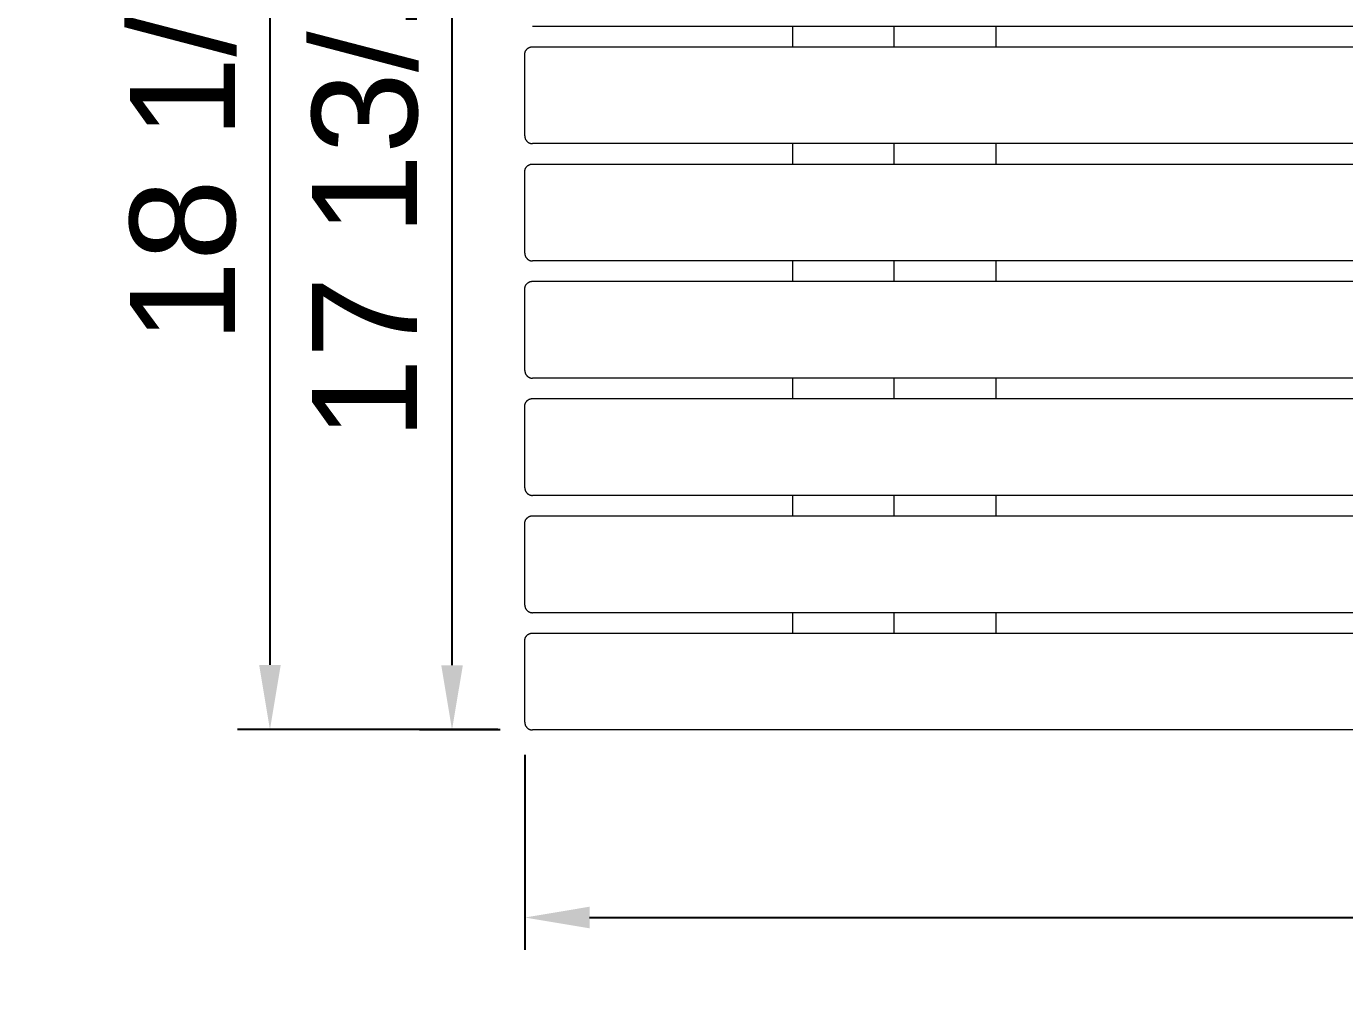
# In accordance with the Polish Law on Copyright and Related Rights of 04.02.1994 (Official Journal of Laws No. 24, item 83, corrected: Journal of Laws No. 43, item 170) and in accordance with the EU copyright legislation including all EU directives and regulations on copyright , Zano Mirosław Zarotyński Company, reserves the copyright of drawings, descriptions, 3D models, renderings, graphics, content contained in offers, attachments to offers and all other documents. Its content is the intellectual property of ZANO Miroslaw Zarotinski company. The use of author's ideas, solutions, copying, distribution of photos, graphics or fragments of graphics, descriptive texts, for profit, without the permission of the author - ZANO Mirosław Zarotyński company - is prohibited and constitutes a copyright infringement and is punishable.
# Model space of a CAD drawing. Header units: inches. Extents: x -14 to 166, y -2 to 100.
# Drawn here: x -5.42 to 14.95, y -1.57 to 13.27 of the extents above; entities that cross this region are included whole.
import ezdxf

# ---------------------------------------------------------------- set-up
doc = ezdxf.new("R2010")
doc.units = ezdxf.units.IN
doc.layers.add('ZANO_R', color=7, linetype='Continuous', lineweight=0)
doc.layers.add('ZANO_W', color=1, linetype='Continuous', lineweight=0)
doc.styles.get("Standard").update_dxf_attribs({"font": 'arial.ttf'})
doc.dimstyles.new('amerykanie', dxfattribs={"dimtxt": 50, "dimasz": 50, "dimexe": 0.5, "dimexo": 0.5, "dimgap": 1, "dimtad": 1, "dimdec": 0, "dimzin": 0, "dimlunit": 5, "dimtxsty": 'Standard', "dimcen": 0.09, "dimclrd": 1, "dimclre": 1, "dimclrt": 1, "dimazin": 0, "dimtfac": 1, "dimtdec": 0, "dimtmove": 0, "dimatfit": 3, "dimfxl": 1, "dimtzin": 0, "dimarcsym": 1})

# ---------------------------------------------------------------- blocks, each defined once
blk = doc.blocks.new('*D370')
at = {"layer": 'ZANO_W', "color": 1, "lineweight": -2}
for p, q in [((5.914, 20.672), (-2.157, 20.672)), ((-1.657, 19.672), (-1.657, 3.41)), ((1.863, 2.41), (-2.157, 2.41))]:
    blk.add_line(p, q, dxfattribs=at)
at = {"layer": 'ZANO_W', "color": 1}
for points in [[(-1.49, 19.672), (-1.824, 19.672), (-1.657, 20.672)], [(-1.824, 3.41), (-1.49, 3.41), (-1.657, 2.41)]]:
    blk.add_solid(points, dxfattribs=at)
at = {"layer": 'ZANO_W', "color": 1, "insert": (-2.997, 11.541), "char_height": 1.625, "attachment_point": 5, "rotation": 90}
blk.add_mtext('18 1/4', dxfattribs=at)
blk = doc.blocks.new('*D371')
at = {"layer": 'ZANO_W', "color": 1, "lineweight": -2}
for p, q in [((2.28, 2.023), (2.28, -0.992)), ((73.146, 2.023), (73.146, -0.992)), ((3.28, -0.492), (72.146, -0.492))]:
    blk.add_line(p, q, dxfattribs=at)
at = {"layer": 'ZANO_W', "color": 1}
for points in [[(3.28, -0.325), (3.28, -0.658), (2.28, -0.492)], [(72.146, -0.658), (72.146, -0.325), (73.146, -0.492)]]:
    blk.add_solid(points, dxfattribs=at)
at = {"layer": 'ZANO_W', "color": 1, "insert": (37.713, 0.849), "char_height": 1.625, "attachment_point": 5}
blk.add_mtext('70 7/8', dxfattribs=at)
blk = doc.blocks.new('*D372')
at = {"layer": 'ZANO_W', "color": 1, "lineweight": -2}
for p, q in [((1.898, 20.2), (0.656, 20.2)), ((1.156, 3.405), (1.156, 19.2)), ((1.898, 2.405), (0.656, 2.405))]:
    blk.add_line(p, q, dxfattribs=at)
at = {"layer": 'ZANO_W', "color": 1}
for points in [[(1.323, 19.2), (0.99, 19.2), (1.156, 20.2)], [(0.99, 3.405), (1.323, 3.405), (1.156, 2.405)]]:
    blk.add_solid(points, dxfattribs=at)
at = {"layer": 'ZANO_W', "color": 1, "insert": (-0.184, 11.302), "char_height": 1.625, "attachment_point": 5, "rotation": 90}
blk.add_mtext('17 13/16', dxfattribs=at)

msp = doc.modelspace()

# ---------------------------------------------------------------- linework, layer by layer
at = {"layer": 'ZANO_R'}
for p, q in [((73.02816, 13.27093), (2.39824, 13.27093)), ((6.41398, 13.27093), (6.41398, 12.95596)), ((7.98879, 12.95596), (7.98879, 13.27093)), ((9.56359, 12.95596), (9.56359, 13.27093)), ((2.28013, 12.83785), (2.28019, 12.84189)), ((2.28013, 11.57801), (2.28013, 12.83785)), ((2.28019, 12.84189), (2.2804, 12.84591)), ((2.2804, 12.84591), (2.28075, 12.84993)), ((2.28075, 12.84993), (2.28123, 12.85394)), ((2.28123, 12.85394), (2.28184, 12.85792)), ((2.28184, 12.85792), (2.2826, 12.86188)), ((2.2826, 12.86188), (2.28348, 12.86582)), ((2.28348, 12.86582), (2.28451, 12.86972)), ((2.28451, 12.86972), (2.28566, 12.87358)), ((2.28566, 12.87358), (2.28695, 12.87741)), ((2.28695, 12.87741), (2.28836, 12.88118)), ((2.28836, 12.88118), (2.2899, 12.88491)), ((2.2899, 12.88491), (2.29157, 12.88858)), ((2.29157, 12.88858), (2.29337, 12.89219)), ((2.29337, 12.89219), (2.29528, 12.89574)), ((2.29528, 12.89574), (2.29732, 12.89922)), ((2.29732, 12.89922), (2.29947, 12.90263)), ((2.29947, 12.90263), (2.30174, 12.90597)), ((2.30174, 12.90597), (2.30413, 12.90922)), ((2.30413, 12.90922), (2.30662, 12.91239)), ((2.30662, 12.91239), (2.30922, 12.91548)), ((2.30922, 12.91548), (2.31192, 12.91847)), ((2.31192, 12.91847), (2.31472, 12.92137)), ((2.31472, 12.92137), (2.31762, 12.92417)), ((2.31762, 12.92417), (2.32061, 12.92688)), ((2.32061, 12.92688), (2.3237, 12.92947)), ((2.3237, 12.92947), (2.32687, 12.93197)), ((2.32687, 12.93197), (2.33012, 12.93435)), ((2.33012, 12.93435), (2.33346, 12.93662)), ((2.33346, 12.93662), (2.33687, 12.93877)), ((2.33687, 12.93877), (2.34035, 12.94081)), ((2.34035, 12.94081), (2.3439, 12.94272)), ((2.3439, 12.94272), (2.34751, 12.94452)), ((2.34751, 12.94452), (2.35118, 12.94619)), ((2.35118, 12.94619), (2.35491, 12.94773)), ((2.35491, 12.94773), (2.35868, 12.94915)), ((2.35868, 12.94915), (2.36251, 12.95043)), ((2.36251, 12.95043), (2.36637, 12.95158)), ((2.36637, 12.95158), (2.37027, 12.95261)), ((2.37027, 12.95261), (2.37421, 12.95349)), ((2.37421, 12.95349), (2.37817, 12.95425)), ((2.37817, 12.95425), (2.38215, 12.95486)), ((2.38215, 12.95486), (2.38616, 12.95535)), ((2.38616, 12.95535), (2.39018, 12.95569)), ((2.39018, 12.95569), (2.3942, 12.9559)), ((2.3942, 12.9559), (2.39824, 12.95596)), ((2.39824, 12.95596), (73.02816, 12.95596)), ((2.28013, 11.57801), (2.28019, 11.57398)), ((2.28019, 11.57398), (2.2804, 11.56995)), ((2.2804, 11.56995), (2.28075, 11.56593)), ((2.28075, 11.56593), (2.28123, 11.56193)), ((2.28123, 11.56193), (2.28184, 11.55794)), ((2.28184, 11.55794), (2.2826, 11.55398)), ((2.2826, 11.55398), (2.28348, 11.55005)), ((2.28348, 11.55005), (2.28451, 11.54615)), ((2.28451, 11.54615), (2.28566, 11.54228)), ((2.28566, 11.54228), (2.28695, 11.53846)), ((2.28695, 11.53846), (2.28836, 11.53468)), ((2.28836, 11.53468), (2.2899, 11.53096)), ((2.2899, 11.53096), (2.29157, 11.52729)), ((2.29157, 11.52729), (2.29337, 11.52367)), ((2.29337, 11.52367), (2.29528, 11.52012)), ((2.29528, 11.52012), (2.29732, 11.51664)), ((2.29732, 11.51664), (2.29947, 11.51323)), ((2.29947, 11.51323), (2.30174, 11.5099)), ((2.30174, 11.5099), (2.30413, 11.50665)), ((2.30413, 11.50665), (2.30662, 11.50347)), ((2.30662, 11.50347), (2.30922, 11.50039)), ((2.30922, 11.50039), (2.31192, 11.4974)), ((2.31192, 11.4974), (2.31472, 11.4945)), ((2.31472, 11.4945), (2.31762, 11.49169)), ((2.31762, 11.49169), (2.32061, 11.48899)), ((2.32061, 11.48899), (2.3237, 11.48639)), ((2.3237, 11.48639), (2.32687, 11.4839)), ((2.32687, 11.4839), (2.33012, 11.48152)), ((2.33012, 11.48152), (2.33346, 11.47925)), ((2.33346, 11.47925), (2.33687, 11.4771)), ((2.33687, 11.4771), (2.34035, 11.47506)), ((2.34035, 11.47506), (2.3439, 11.47314)), ((2.3439, 11.47314), (2.34751, 11.47135)), ((2.34751, 11.47135), (2.35118, 11.46968)), ((2.35118, 11.46968), (2.35491, 11.46814)), ((2.35491, 11.46814), (2.35868, 11.46672)), ((2.35868, 11.46672), (2.36251, 11.46544)), ((2.36251, 11.46544), (2.36637, 11.46428)), ((2.36637, 11.46428), (2.37027, 11.46326)), ((2.37027, 11.46326), (2.37421, 11.46237)), ((2.37421, 11.46237), (2.37817, 11.46162)), ((2.37817, 11.46162), (2.38215, 11.461)), ((2.38215, 11.461), (2.38616, 11.46052)), ((2.38616, 11.46052), (2.39018, 11.46018)), ((2.39018, 11.46018), (2.3942, 11.45997)), ((2.3942, 11.45997), (2.39824, 11.4599)), ((73.02816, 11.4599), (2.39824, 11.4599)), ((6.41398, 11.4599), (6.41398, 11.14494)), ((7.98879, 11.14494), (7.98879, 11.4599)), ((9.56359, 11.14494), (9.56359, 11.4599)), ((2.28013, 11.02683), (2.28019, 11.03086)), ((2.28013, 9.76699), (2.28013, 11.02683)), ((2.28019, 11.03086), (2.2804, 11.03489)), ((2.2804, 11.03489), (2.28075, 11.03891)), ((2.28075, 11.03891), (2.28123, 11.04291)), ((2.28123, 11.04291), (2.28184, 11.0469)), ((2.28184, 11.0469), (2.2826, 11.05086)), ((2.2826, 11.05086), (2.28348, 11.0548)), ((2.28348, 11.0548), (2.28451, 11.0587)), ((2.28451, 11.0587), (2.28566, 11.06256)), ((2.28566, 11.06256), (2.28695, 11.06638)), ((2.28695, 11.06638), (2.28836, 11.07016)), ((2.28836, 11.07016), (2.2899, 11.07389)), ((2.2899, 11.07389), (2.29157, 11.07756)), ((2.29157, 11.07756), (2.29337, 11.08117)), ((2.29337, 11.08117), (2.29528, 11.08472)), ((2.29528, 11.08472), (2.29732, 11.0882)), ((2.29732, 11.0882), (2.29947, 11.09161)), ((2.29947, 11.09161), (2.30174, 11.09494)), ((2.30174, 11.09494), (2.30413, 11.0982)), ((2.30413, 11.0982), (2.30662, 11.10137)), ((2.30662, 11.10137), (2.30922, 11.10445)), ((2.30922, 11.10445), (2.31192, 11.10745)), ((2.31192, 11.10745), (2.31472, 11.11035)), ((2.31472, 11.11035), (2.31762, 11.11315)), ((2.31762, 11.11315), (2.32061, 11.11585)), ((2.32061, 11.11585), (2.3237, 11.11845)), ((2.3237, 11.11845), (2.32687, 11.12094)), ((2.32687, 11.12094), (2.33012, 11.12332)), ((2.33012, 11.12332), (2.33346, 11.12559)), ((2.33346, 11.12559), (2.33687, 11.12775)), ((2.33687, 11.12775), (2.34035, 11.12978)), ((2.34035, 11.12978), (2.3439, 11.1317)), ((2.3439, 11.1317), (2.34751, 11.13349)), ((2.34751, 11.13349), (2.35118, 11.13516)), ((2.35118, 11.13516), (2.35491, 11.13671)), ((2.35491, 11.13671), (2.35868, 11.13812)), ((2.35868, 11.13812), (2.36251, 11.13941)), ((2.36251, 11.13941), (2.36637, 11.14056)), ((2.36637, 11.14056), (2.37027, 11.14158)), ((2.37027, 11.14158), (2.37421, 11.14247)), ((2.37421, 11.14247), (2.37817, 11.14322)), ((2.37817, 11.14322), (2.38215, 11.14384)), ((2.38215, 11.14384), (2.38616, 11.14432)), ((2.38616, 11.14432), (2.39018, 11.14467)), ((2.39018, 11.14467), (2.3942, 11.14487)), ((2.3942, 11.14487), (2.39824, 11.14494)), ((2.39824, 11.14494), (73.02816, 11.14494)), ((2.28013, 9.76699), (2.28019, 9.76296)), ((2.28019, 9.76296), (2.2804, 9.75893)), ((2.2804, 9.75893), (2.28075, 9.75491)), ((2.28075, 9.75491), (2.28123, 9.75091)), ((2.28123, 9.75091), (2.28184, 9.74692)), ((2.28184, 9.74692), (2.2826, 9.74296)), ((2.2826, 9.74296), (2.28348, 9.73902)), ((2.28348, 9.73902), (2.28451, 9.73512)), ((2.28451, 9.73512), (2.28566, 9.73126)), ((2.28566, 9.73126), (2.28695, 9.72744)), ((2.28695, 9.72744), (2.28836, 9.72366)), ((2.28836, 9.72366), (2.2899, 9.71993)), ((2.2899, 9.71993), (2.29157, 9.71626)), ((2.29157, 9.71626), (2.29337, 9.71265)), ((2.29337, 9.71265), (2.29528, 9.7091)), ((2.29528, 9.7091), (2.29732, 9.70562)), ((2.29732, 9.70562), (2.29947, 9.70221)), ((2.29947, 9.70221), (2.30174, 9.69888)), ((2.30174, 9.69888), (2.30413, 9.69562)), ((2.30413, 9.69562), (2.30662, 9.69245)), ((2.30662, 9.69245), (2.30922, 9.68937)), ((2.30922, 9.68937), (2.31192, 9.68637)), ((2.31192, 9.68637), (2.31472, 9.68347)), ((2.31472, 9.68347), (2.31762, 9.68067)), ((2.31762, 9.68067), (2.32061, 9.67797)), ((2.32061, 9.67797), (2.3237, 9.67537)), ((2.3237, 9.67537), (2.32687, 9.67288)), ((2.32687, 9.67288), (2.33012, 9.6705)), ((2.33012, 9.6705), (2.33346, 9.66823)), ((2.33346, 9.66823), (2.33687, 9.66607)), ((2.33687, 9.66607), (2.34035, 9.66404)), ((2.34035, 9.66404), (2.3439, 9.66212)), ((2.3439, 9.66212), (2.34751, 9.66033)), ((2.34751, 9.66033), (2.35118, 9.65866)), ((2.35118, 9.65866), (2.35491, 9.65711)), ((2.35491, 9.65711), (2.35868, 9.6557)), ((2.35868, 9.6557), (2.36251, 9.65441)), ((2.36251, 9.65441), (2.36637, 9.65326)), ((2.36637, 9.65326), (2.37027, 9.65224)), ((2.37027, 9.65224), (2.37421, 9.65135)), ((2.37421, 9.65135), (2.37817, 9.6506)), ((2.37817, 9.6506), (2.38215, 9.64998)), ((2.38215, 9.64998), (2.38616, 9.6495)), ((2.38616, 9.6495), (2.39018, 9.64915)), ((2.39018, 9.64915), (2.3942, 9.64895)), ((2.3942, 9.64895), (2.39824, 9.64888)), ((73.02816, 9.64888), (2.39824, 9.64888)), ((6.41398, 9.64888), (6.41398, 9.33392)), ((7.98879, 9.33392), (7.98879, 9.64888)), ((9.56359, 9.33392), (9.56359, 9.64888)), ((2.28013, 9.21581), (2.28019, 9.21984)), ((2.28013, 7.95596), (2.28013, 9.21581)), ((2.28019, 9.21984), (2.2804, 9.22387)), ((2.2804, 9.22387), (2.28075, 9.22789)), ((2.28075, 9.22789), (2.28123, 9.23189)), ((2.28123, 9.23189), (2.28184, 9.23588)), ((2.28184, 9.23588), (2.2826, 9.23984)), ((2.2826, 9.23984), (2.28348, 9.24377)), ((2.28348, 9.24377), (2.28451, 9.24767)), ((2.28451, 9.24767), (2.28566, 9.25154)), ((2.28566, 9.25154), (2.28695, 9.25536)), ((2.28695, 9.25536), (2.28836, 9.25914)), ((2.28836, 9.25914), (2.2899, 9.26286)), ((2.2899, 9.26286), (2.29157, 9.26653)), ((2.29157, 9.26653), (2.29337, 9.27015)), ((2.29337, 9.27015), (2.29528, 9.27369)), ((2.29528, 9.27369), (2.29732, 9.27718)), ((2.29732, 9.27718), (2.29947, 9.28058)), ((2.29947, 9.28058), (2.30174, 9.28392)), ((2.30174, 9.28392), (2.30413, 9.28717)), ((2.30413, 9.28717), (2.30662, 9.29035)), ((2.30662, 9.29035), (2.30922, 9.29343)), ((2.30922, 9.29343), (2.31192, 9.29642)), ((2.31192, 9.29642), (2.31472, 9.29932)), ((2.31472, 9.29932), (2.31762, 9.30213)), ((2.31762, 9.30213), (2.32061, 9.30483)), ((2.32061, 9.30483), (2.3237, 9.30743)), ((2.3237, 9.30743), (2.32687, 9.30992)), ((2.32687, 9.30992), (2.33012, 9.3123)), ((2.33012, 9.3123), (2.33346, 9.31457)), ((2.33346, 9.31457), (2.33687, 9.31672)), ((2.33687, 9.31672), (2.34035, 9.31876)), ((2.34035, 9.31876), (2.3439, 9.32068)), ((2.3439, 9.32068), (2.34751, 9.32247)), ((2.34751, 9.32247), (2.35118, 9.32414)), ((2.35118, 9.32414), (2.35491, 9.32568)), ((2.35491, 9.32568), (2.35868, 9.3271)), ((2.35868, 9.3271), (2.36251, 9.32838)), ((2.36251, 9.32838), (2.36637, 9.32954)), ((2.36637, 9.32954), (2.37027, 9.33056)), ((2.37027, 9.33056), (2.37421, 9.33145)), ((2.37421, 9.33145), (2.37817, 9.3322)), ((2.37817, 9.3322), (2.38215, 9.33282)), ((2.38215, 9.33282), (2.38616, 9.3333)), ((2.38616, 9.3333), (2.39018, 9.33364)), ((2.39018, 9.33364), (2.3942, 9.33385)), ((2.3942, 9.33385), (2.39824, 9.33392)), ((2.39824, 9.33392), (73.02816, 9.33392)), ((2.28013, 7.95596), (2.28019, 7.95193)), ((2.28019, 7.95193), (2.2804, 7.9479)), ((2.2804, 7.9479), (2.28075, 7.94389)), ((2.28075, 7.94389), (2.28123, 7.93988)), ((2.28123, 7.93988), (2.28184, 7.9359)), ((2.28184, 7.9359), (2.2826, 7.93193)), ((2.2826, 7.93193), (2.28348, 7.928)), ((2.28348, 7.928), (2.28451, 7.9241)), ((2.28451, 7.9241), (2.28566, 7.92023)), ((2.28566, 7.92023), (2.28695, 7.91641)), ((2.28695, 7.91641), (2.28836, 7.91264)), ((2.28836, 7.91264), (2.2899, 7.90891)), ((2.2899, 7.90891), (2.29157, 7.90524)), ((2.29157, 7.90524), (2.29337, 7.90163)), ((2.29337, 7.90163), (2.29528, 7.89808)), ((2.29528, 7.89808), (2.29732, 7.8946)), ((2.29732, 7.8946), (2.29947, 7.89119)), ((2.29947, 7.89119), (2.30174, 7.88785)), ((2.30174, 7.88785), (2.30413, 7.8846)), ((2.30413, 7.8846), (2.30662, 7.88143)), ((2.30662, 7.88143), (2.30922, 7.87834)), ((2.30922, 7.87834), (2.31192, 7.87535)), ((2.31192, 7.87535), (2.31472, 7.87245)), ((2.31472, 7.87245), (2.31762, 7.86965)), ((2.31762, 7.86965), (2.32061, 7.86694)), ((2.32061, 7.86694), (2.3237, 7.86435)), ((2.3237, 7.86435), (2.32687, 7.86185)), ((2.32687, 7.86185), (2.33012, 7.85947)), ((2.33012, 7.85947), (2.33346, 7.8572)), ((2.33346, 7.8572), (2.33687, 7.85505)), ((2.33687, 7.85505), (2.34035, 7.85301)), ((2.34035, 7.85301), (2.3439, 7.8511)), ((2.3439, 7.8511), (2.34751, 7.8493)), ((2.34751, 7.8493), (2.35118, 7.84763)), ((2.35118, 7.84763), (2.35491, 7.84609)), ((2.35491, 7.84609), (2.35868, 7.84467)), ((2.35868, 7.84467), (2.36251, 7.84339)), ((2.36251, 7.84339), (2.36637, 7.84223)), ((2.36637, 7.84223), (2.37027, 7.84121)), ((2.37027, 7.84121), (2.37421, 7.84032)), ((2.37421, 7.84032), (2.37817, 7.83957)), ((2.37817, 7.83957), (2.38215, 7.83895)), ((2.38215, 7.83895), (2.38616, 7.83847)), ((2.38616, 7.83847), (2.39018, 7.83813)), ((2.39018, 7.83813), (2.3942, 7.83792)), ((2.3942, 7.83792), (2.39824, 7.83785)), ((73.02816, 7.83785), (2.39824, 7.83785)), ((6.41398, 7.83785), (6.41398, 7.52289)), ((7.98879, 7.52289), (7.98879, 7.83785)), ((9.56359, 7.52289), (9.56359, 7.83785)), ((2.28013, 7.40478), (2.28019, 7.40882)), ((2.28013, 6.14494), (2.28013, 7.40478)), ((2.28019, 7.40882), (2.2804, 7.41284)), ((2.2804, 7.41284), (2.28075, 7.41686)), ((2.28075, 7.41686), (2.28123, 7.42087)), ((2.28123, 7.42087), (2.28184, 7.42485)), ((2.28184, 7.42485), (2.2826, 7.42881)), ((2.2826, 7.42881), (2.28348, 7.43275)), ((2.28348, 7.43275), (2.28451, 7.43665)), ((2.28451, 7.43665), (2.28566, 7.44051)), ((2.28566, 7.44051), (2.28695, 7.44434)), ((2.28695, 7.44434), (2.28836, 7.44811)), ((2.28836, 7.44811), (2.2899, 7.45184)), ((2.2899, 7.45184), (2.29157, 7.45551)), ((2.29157, 7.45551), (2.29337, 7.45912)), ((2.29337, 7.45912), (2.29528, 7.46267)), ((2.29528, 7.46267), (2.29732, 7.46615)), ((2.29732, 7.46615), (2.29947, 7.46956)), ((2.29947, 7.46956), (2.30174, 7.4729)), ((2.30174, 7.4729), (2.30413, 7.47615)), ((2.30413, 7.47615), (2.30662, 7.47932)), ((2.30662, 7.47932), (2.30922, 7.48241)), ((2.30922, 7.48241), (2.31192, 7.4854)), ((2.31192, 7.4854), (2.31472, 7.4883)), ((2.31472, 7.4883), (2.31762, 7.4911)), ((2.31762, 7.4911), (2.32061, 7.4938)), ((2.32061, 7.4938), (2.3237, 7.4964)), ((2.3237, 7.4964), (2.32687, 7.49889)), ((2.32687, 7.49889), (2.33012, 7.50128)), ((2.33012, 7.50128), (2.33346, 7.50355)), ((2.33346, 7.50355), (2.33687, 7.5057)), ((2.33687, 7.5057), (2.34035, 7.50774)), ((2.34035, 7.50774), (2.3439, 7.50965)), ((2.3439, 7.50965), (2.34751, 7.51145)), ((2.34751, 7.51145), (2.35118, 7.51312)), ((2.35118, 7.51312), (2.35491, 7.51466)), ((2.35491, 7.51466), (2.35868, 7.51607)), ((2.35868, 7.51607), (2.36251, 7.51736)), ((2.36251, 7.51736), (2.36637, 7.51851)), ((2.36637, 7.51851), (2.37027, 7.51954)), ((2.37027, 7.51954), (2.37421, 7.52042)), ((2.37421, 7.52042), (2.37817, 7.52118)), ((2.37817, 7.52118), (2.38215, 7.52179)), ((2.38215, 7.52179), (2.38616, 7.52227)), ((2.38616, 7.52227), (2.39018, 7.52262)), ((2.39018, 7.52262), (2.3942, 7.52283)), ((2.3942, 7.52283), (2.39824, 7.52289)), ((2.39824, 7.52289), (73.02816, 7.52289)), ((2.28013, 6.14494), (2.28019, 6.14091)), ((2.28019, 6.14091), (2.2804, 6.13688)), ((2.2804, 6.13688), (2.28075, 6.13286)), ((2.28075, 6.13286), (2.28123, 6.12886)), ((2.28123, 6.12886), (2.28184, 6.12487)), ((2.28184, 6.12487), (2.2826, 6.12091)), ((2.2826, 6.12091), (2.28348, 6.11698)), ((2.28348, 6.11698), (2.28451, 6.11308)), ((2.28451, 6.11308), (2.28566, 6.10921)), ((2.28566, 6.10921), (2.28695, 6.10539)), ((2.28695, 6.10539), (2.28836, 6.10161)), ((2.28836, 6.10161), (2.2899, 6.09789)), ((2.2899, 6.09789), (2.29157, 6.09421)), ((2.29157, 6.09421), (2.29337, 6.0906)), ((2.29337, 6.0906), (2.29528, 6.08705)), ((2.29528, 6.08705), (2.29732, 6.08357)), ((2.29732, 6.08357), (2.29947, 6.08016)), ((2.29947, 6.08016), (2.30174, 6.07683)), ((2.30174, 6.07683), (2.30413, 6.07357)), ((2.30413, 6.07357), (2.30662, 6.0704)), ((2.30662, 6.0704), (2.30922, 6.06732)), ((2.30922, 6.06732), (2.31192, 6.06432)), ((2.31192, 6.06432), (2.31472, 6.06142)), ((2.31472, 6.06142), (2.31762, 6.05862)), ((2.31762, 6.05862), (2.32061, 6.05592)), ((2.32061, 6.05592), (2.3237, 6.05332)), ((2.3237, 6.05332), (2.32687, 6.05083)), ((2.32687, 6.05083), (2.33012, 6.04845)), ((2.33012, 6.04845), (2.33346, 6.04618)), ((2.33346, 6.04618), (2.33687, 6.04403)), ((2.33687, 6.04403), (2.34035, 6.04199)), ((2.34035, 6.04199), (2.3439, 6.04007)), ((2.3439, 6.04007), (2.34751, 6.03828)), ((2.34751, 6.03828), (2.35118, 6.03661)), ((2.35118, 6.03661), (2.35491, 6.03507)), ((2.35491, 6.03507), (2.35868, 6.03365)), ((2.35868, 6.03365), (2.36251, 6.03237)), ((2.36251, 6.03237), (2.36637, 6.03121)), ((2.36637, 6.03121), (2.37027, 6.03019)), ((2.37027, 6.03019), (2.37421, 6.0293)), ((2.37421, 6.0293), (2.37817, 6.02855)), ((2.37817, 6.02855), (2.38215, 6.02793)), ((2.38215, 6.02793), (2.38616, 6.02745)), ((2.38616, 6.02745), (2.39018, 6.02711)), ((2.39018, 6.02711), (2.3942, 6.0269)), ((2.3942, 6.0269), (2.39824, 6.02683)), ((73.02816, 6.02683), (2.39824, 6.02683)), ((6.41398, 6.02683), (6.41398, 5.71187)), ((7.98879, 5.71187), (7.98879, 6.02683)), ((9.56359, 5.71187), (9.56359, 6.02683)), ((2.35118, 5.70209), (2.35491, 5.70364)), ((2.35491, 5.70364), (2.35868, 5.70505)), ((2.35868, 5.70505), (2.36251, 5.70634)), ((2.36251, 5.70634), (2.36637, 5.70749)), ((2.36637, 5.70749), (2.37027, 5.70851)), ((2.37027, 5.70851), (2.37421, 5.7094)), ((2.37421, 5.7094), (2.37817, 5.71015)), ((2.37817, 5.71015), (2.38215, 5.71077)), ((2.38215, 5.71077), (2.38616, 5.71125)), ((2.38616, 5.71125), (2.39018, 5.71159)), ((2.39018, 5.71159), (2.3942, 5.7118)), ((2.3942, 5.7118), (2.39824, 5.71187)), ((2.39824, 5.71187), (73.02816, 5.71187)), ((2.28013, 5.59376), (2.28019, 5.59779)), ((2.28013, 4.33392), (2.28013, 5.59376)), ((2.28019, 5.59779), (2.2804, 5.60182)), ((2.2804, 5.60182), (2.28075, 5.60584)), ((2.28075, 5.60584), (2.28123, 5.60984)), ((2.28123, 5.60984), (2.28184, 5.61383)), ((2.28184, 5.61383), (2.2826, 5.61779)), ((2.2826, 5.61779), (2.28348, 5.62172)), ((2.28348, 5.62172), (2.28451, 5.62563)), ((2.28451, 5.62563), (2.28566, 5.62949)), ((2.28566, 5.62949), (2.28695, 5.63331)), ((2.28695, 5.63331), (2.28836, 5.63709)), ((2.28836, 5.63709), (2.2899, 5.64082)), ((2.2899, 5.64082), (2.29157, 5.64449)), ((2.29157, 5.64449), (2.29337, 5.6481)), ((2.29337, 5.6481), (2.29528, 5.65165)), ((2.29528, 5.65165), (2.29732, 5.65513)), ((2.29732, 5.65513), (2.29947, 5.65854)), ((2.29947, 5.65854), (2.30174, 5.66187)), ((2.30174, 5.66187), (2.30413, 5.66513)), ((2.30413, 5.66513), (2.30662, 5.6683)), ((2.30662, 5.6683), (2.30922, 5.67138)), ((2.30922, 5.67138), (2.31192, 5.67438)), ((2.31192, 5.67438), (2.31472, 5.67728)), ((2.31472, 5.67728), (2.31762, 5.68008)), ((2.31762, 5.68008), (2.32061, 5.68278)), ((2.32061, 5.68278), (2.3237, 5.68538)), ((2.3237, 5.68538), (2.32687, 5.68787)), ((2.32687, 5.68787), (2.33012, 5.69025)), ((2.33012, 5.69025), (2.33346, 5.69252)), ((2.33346, 5.69252), (2.33687, 5.69468)), ((2.33687, 5.69468), (2.34035, 5.69671)), ((2.34035, 5.69671), (2.3439, 5.69863)), ((2.3439, 5.69863), (2.34751, 5.70042)), ((2.34751, 5.70042), (2.35118, 5.70209)), ((2.28013, 4.33392), (2.28019, 4.32989)), ((2.28019, 4.32989), (2.2804, 4.32586)), ((2.2804, 4.32586), (2.28075, 4.32184)), ((2.28075, 4.32184), (2.28123, 4.31783)), ((2.28123, 4.31783), (2.28184, 4.31385)), ((2.28184, 4.31385), (2.2826, 4.30989)), ((2.2826, 4.30989), (2.28348, 4.30595)), ((2.28348, 4.30595), (2.28451, 4.30205)), ((2.28451, 4.30205), (2.28566, 4.29819)), ((2.28566, 4.29819), (2.28695, 4.29436)), ((2.28695, 4.29436), (2.28836, 4.29059)), ((2.28836, 4.29059), (2.2899, 4.28686)), ((2.2899, 4.28686), (2.29157, 4.28319)), ((2.29157, 4.28319), (2.29337, 4.27958)), ((2.29337, 4.27958), (2.29528, 4.27603)), ((2.29528, 4.27603), (2.29732, 4.27255)), ((2.29732, 4.27255), (2.29947, 4.26914)), ((2.29947, 4.26914), (2.30174, 4.26581)), ((2.30174, 4.26581), (2.30413, 4.26255)), ((2.30413, 4.26255), (2.30662, 4.25938)), ((2.30662, 4.25938), (2.30922, 4.2563)), ((2.30922, 4.2563), (2.31192, 4.2533)), ((2.31192, 4.2533), (2.31472, 4.2504)), ((2.31472, 4.2504), (2.31762, 4.2476)), ((2.31762, 4.2476), (2.32061, 4.2449)), ((2.32061, 4.2449), (2.3237, 4.2423)), ((2.3237, 4.2423), (2.32687, 4.23981)), ((2.32687, 4.23981), (2.33012, 4.23743)), ((2.33012, 4.23743), (2.33346, 4.23516)), ((2.33346, 4.23516), (2.33687, 4.233)), ((2.33687, 4.233), (2.34035, 4.23097)), ((2.34035, 4.23097), (2.3439, 4.22905)), ((2.3439, 4.22905), (2.34751, 4.22726)), ((2.34751, 4.22726), (2.35118, 4.22559)), ((2.35118, 4.22559), (2.35491, 4.22404)), ((2.35491, 4.22404), (2.35868, 4.22263)), ((2.35868, 4.22263), (2.36251, 4.22134)), ((2.36251, 4.22134), (2.36637, 4.22019)), ((2.36637, 4.22019), (2.37027, 4.21917)), ((2.37027, 4.21917), (2.37421, 4.21828)), ((2.37421, 4.21828), (2.37817, 4.21752)), ((2.37817, 4.21752), (2.38215, 4.21691)), ((2.38215, 4.21691), (2.38616, 4.21643)), ((2.38616, 4.21643), (2.39018, 4.21608)), ((2.39018, 4.21608), (2.3942, 4.21588)), ((2.3942, 4.21588), (2.39824, 4.21581)), ((73.02816, 4.21581), (2.39824, 4.21581)), ((6.41398, 4.21581), (6.41398, 3.90085)), ((7.98879, 3.90085), (7.98879, 4.21581)), ((9.56359, 3.90085), (9.56359, 4.21581)), ((2.31762, 3.86906), (2.32061, 3.87176)), ((2.32061, 3.87176), (2.3237, 3.87436)), ((2.3237, 3.87436), (2.32687, 3.87685)), ((2.32687, 3.87685), (2.33012, 3.87923)), ((2.33012, 3.87923), (2.33346, 3.8815)), ((2.33346, 3.8815), (2.33687, 3.88365)), ((2.33687, 3.88365), (2.34035, 3.88569)), ((2.34035, 3.88569), (2.3439, 3.8876)), ((2.3439, 3.8876), (2.34751, 3.8894)), ((2.34751, 3.8894), (2.35118, 3.89107)), ((2.35118, 3.89107), (2.35491, 3.89261)), ((2.35491, 3.89261), (2.35868, 3.89403)), ((2.35868, 3.89403), (2.36251, 3.89531)), ((2.36251, 3.89531), (2.36637, 3.89647)), ((2.36637, 3.89647), (2.37027, 3.89749)), ((2.37027, 3.89749), (2.37421, 3.89838)), ((2.37421, 3.89838), (2.37817, 3.89913)), ((2.37817, 3.89913), (2.38215, 3.89975)), ((2.38215, 3.89975), (2.38616, 3.90023)), ((2.38616, 3.90023), (2.39018, 3.90057)), ((2.39018, 3.90057), (2.3942, 3.90078)), ((2.3942, 3.90078), (2.39824, 3.90085)), ((2.39824, 3.90085), (73.02816, 3.90085)), ((2.28013, 3.78274), (2.28019, 3.78677)), ((2.28013, 2.52289), (2.28013, 3.78274)), ((2.28019, 3.78677), (2.2804, 3.7908)), ((2.2804, 3.7908), (2.28075, 3.79481)), ((2.28075, 3.79481), (2.28123, 3.79882)), ((2.28123, 3.79882), (2.28184, 3.8028)), ((2.28184, 3.8028), (2.2826, 3.80677)), ((2.2826, 3.80677), (2.28348, 3.8107)), ((2.28348, 3.8107), (2.28451, 3.8146)), ((2.28451, 3.8146), (2.28566, 3.81847)), ((2.28566, 3.81847), (2.28695, 3.82229)), ((2.28695, 3.82229), (2.28836, 3.82607)), ((2.28836, 3.82607), (2.2899, 3.82979)), ((2.2899, 3.82979), (2.29157, 3.83346)), ((2.29157, 3.83346), (2.29337, 3.83707)), ((2.29337, 3.83707), (2.29528, 3.84062)), ((2.29528, 3.84062), (2.29732, 3.8441)), ((2.29732, 3.8441), (2.29947, 3.84751)), ((2.29947, 3.84751), (2.30174, 3.85085)), ((2.30174, 3.85085), (2.30413, 3.8541)), ((2.30413, 3.8541), (2.30662, 3.85727)), ((2.30662, 3.85727), (2.30922, 3.86036)), ((2.30922, 3.86036), (2.31192, 3.86335)), ((2.31192, 3.86335), (2.31472, 3.86625)), ((2.31472, 3.86625), (2.31762, 3.86906)), ((2.28013, 2.52289), (2.28019, 2.51886)), ((2.28019, 2.51886), (2.2804, 2.51483)), ((2.2804, 2.51483), (2.28075, 2.51082)), ((2.28075, 2.51082), (2.28123, 2.50681)), ((2.28123, 2.50681), (2.28184, 2.50283)), ((2.28184, 2.50283), (2.2826, 2.49886)), ((2.2826, 2.49886), (2.28348, 2.49493)), ((2.28348, 2.49493), (2.28451, 2.49103)), ((2.28451, 2.49103), (2.28566, 2.48716)), ((2.28566, 2.48716), (2.28695, 2.48334)), ((2.28695, 2.48334), (2.28836, 2.47956)), ((2.28836, 2.47956), (2.2899, 2.47584)), ((2.2899, 2.47584), (2.29157, 2.47217)), ((2.29157, 2.47217), (2.29337, 2.46856)), ((2.29337, 2.46856), (2.29528, 2.46501)), ((2.29528, 2.46501), (2.29732, 2.46153)), ((2.29732, 2.46153), (2.29947, 2.45812)), ((2.29947, 2.45812), (2.30174, 2.45478)), ((2.30174, 2.45478), (2.30413, 2.45153)), ((2.30413, 2.45153), (2.30662, 2.44836)), ((2.30662, 2.44836), (2.30922, 2.44527)), ((2.30922, 2.44527), (2.31192, 2.44228)), ((2.31192, 2.44228), (2.31472, 2.43938)), ((2.31472, 2.43938), (2.31762, 2.43657)), ((2.31762, 2.43657), (2.32061, 2.43387)), ((2.32061, 2.43387), (2.3237, 2.43127)), ((2.3237, 2.43127), (2.32687, 2.42878)), ((2.32687, 2.42878), (2.33012, 2.4264)), ((2.33012, 2.4264), (2.33346, 2.42413)), ((2.33346, 2.42413), (2.33687, 2.42198)), ((2.33687, 2.42198), (2.34035, 2.41994)), ((2.34035, 2.41994), (2.3439, 2.41803)), ((2.3439, 2.41803), (2.34751, 2.41623)), ((2.34751, 2.41623), (2.35118, 2.41456)), ((2.35118, 2.41456), (2.35491, 2.41302)), ((2.35491, 2.41302), (2.35868, 2.4116)), ((2.35868, 2.4116), (2.36251, 2.41032)), ((2.36251, 2.41032), (2.36637, 2.40916)), ((2.36637, 2.40916), (2.37027, 2.40814)), ((2.37027, 2.40814), (2.37421, 2.40725)), ((2.37421, 2.40725), (2.37817, 2.4065)), ((2.37817, 2.4065), (2.38215, 2.40588)), ((2.38215, 2.40588), (2.38616, 2.4054)), ((2.38616, 2.4054), (2.39018, 2.40506)), ((2.39018, 2.40506), (2.3942, 2.40485)), ((2.3942, 2.40485), (2.39824, 2.40478)), ((73.02816, 2.40478), (2.39824, 2.40478))]:
    msp.add_line(p, q, dxfattribs=at)

# ---------------------------------------------------------------- dimensions: what is measured, and where the dimension line sits
at = {"layer": 'ZANO_W'}
for base, p1, p2, picture, middle in [((-1.65688, 2.41032), (6.41398, 20.6725), (2.36251, 2.41032), '*D370', (-2.99709, 11.54141)), ((1.15643, 20.20006), (2.39824, 2.40478), (2.39824, 20.20006), '*D372', (-0.18434, 11.30242))]:
    dim = msp.add_linear_dim(base=base, p1=p1, p2=p2, angle=90, dimstyle='amerykanie', override={"dimtxt": 1.625, "dimasz": 1, "dimgap": 0.5, "dimdec": 4, "dimaunit": 1, "dimadec": 1, "dimtdec": 4, "dimtmove": 1, "dimfrac": 2}, dxfattribs=at)
    dim.commit()
    dim.dimension.update_dxf_attribs({"geometry": picture, "text_midpoint": middle})
dim = msp.add_linear_dim(base=(73.14627, -0.49154), p1=(2.28013, 2.52289), p2=(73.14627, 2.52289), dimstyle='amerykanie', override={"dimtxt": 1.625, "dimasz": 1, "dimgap": 0.5, "dimdec": 4, "dimaunit": 1, "dimadec": 1, "dimtdec": 4, "dimtmove": 1, "dimfrac": 2}, dxfattribs=at)
dim.commit()
dim.dimension.update_dxf_attribs({"geometry": '*D371', "text_midpoint": (37.7132, 0.84867)})

doc.saveas('drawing.dxf')
